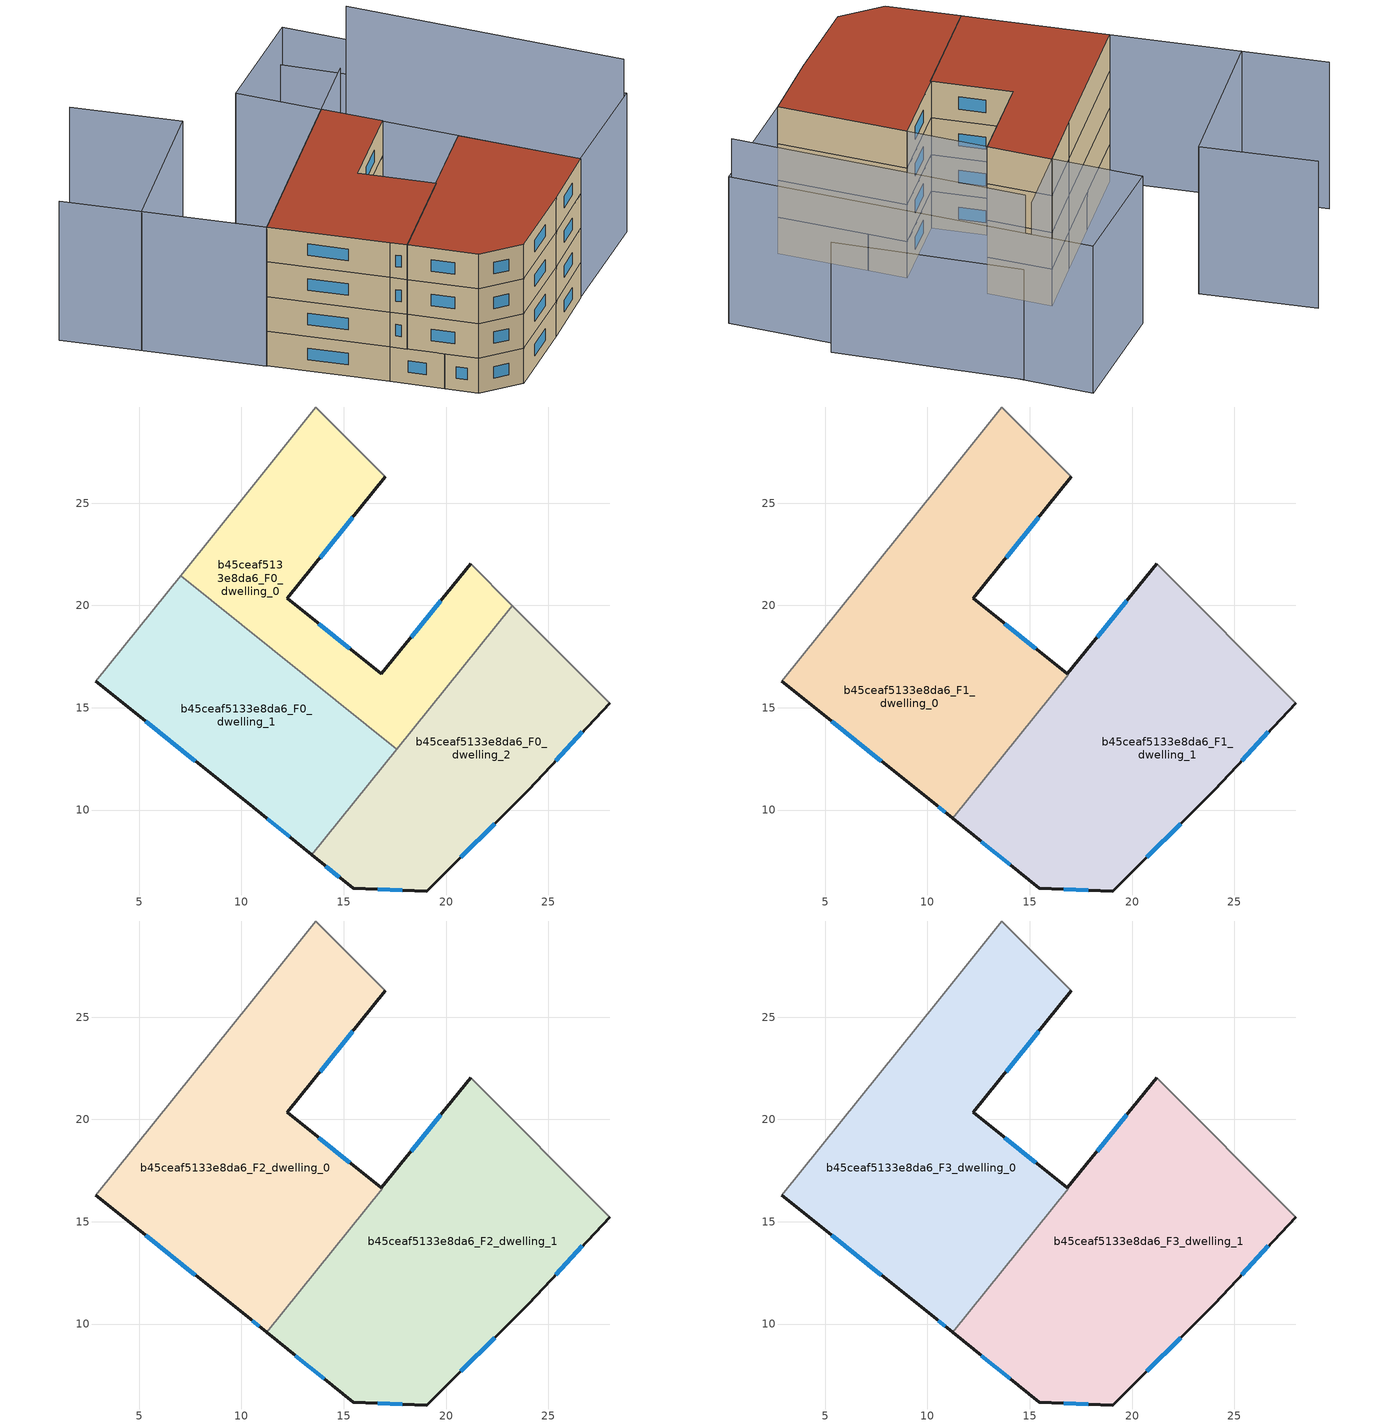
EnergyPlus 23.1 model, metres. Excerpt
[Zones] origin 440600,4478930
b45ceaf5133e8da6_F0_dwelling_0
 floor ground (EU_floor_Construction): 17.03,26.29 12.25,20.35 16.84,16.65 21.21,22.04 23.24,20 17.59,12.97 7.04,21.46 10.51,25.77 13.62,29.7 z0
 wall outside (EU_wall_Construction): 21.21,22.04 16.84,16.65 12.25,20.35 17.03,26.29 z0:3
 wall adiabatic (EU_wall_Construction): 17.03,26.29 13.62,29.7 10.51,25.77 7.04,21.46 / 23.24,20 21.21,22.04 z0:3
 wall to b45ceaf5133e8da6_F0_dwelling_1 (EU_wall_Construction): 7.04,21.46 17.59,12.97 z0:3
 wall to b45ceaf5133e8da6_F0_dwelling_2 (EU_wall_Construction): 17.59,12.97 23.24,20 z0:3
 window (EU_Window_Construction): 13.85,22.34 15.43,24.3 / 15.3,17.89 13.78,19.12 / 19.75,20.24 18.3,18.45 z1:2
b45ceaf5133e8da6_F0_dwelling_1
 floor ground (EU_floor_Construction): 17.59,12.97 13.43,7.81 10.19,10.45 2.89,16.29 7.04,21.46 z0
 wall outside (EU_wall_Construction): 2.89,16.29 10.19,10.45 13.43,7.81 z0:3
 wall adiabatic (EU_wall_Construction): 7.04,21.46 2.89,16.29 z0:3
 wall to b45ceaf5133e8da6_F0_dwelling_2 (EU_wall_Construction): 13.43,7.81 17.59,12.97 z0:3
 window (EU_Window_Construction): 5.33,14.33 7.75,12.4 / 11.27,9.56 12.35,8.69 z1:2
b45ceaf5133e8da6_F0_dwelling_2
 floor ground (EU_floor_Construction): 23.24,20 27.99,15.23 24.04,11 19.07,6.05 15.45,6.17 13.43,7.81 z0
 wall outside (EU_wall_Construction): 13.43,7.81 15.45,6.17 19.07,6.05 24.04,11 27.99,15.23 z0:3
 wall adiabatic (EU_wall_Construction): 27.99,15.23 23.24,20 z0:3
 window (EU_Window_Construction): 16.66,6.13 17.86,6.09 / 14.11,7.26 14.78,6.72 / 25.36,12.42 26.67,13.82 / 20.73,7.7 22.38,9.34 z1:2
b45ceaf5133e8da6_F1_dwelling_0
 floor to b45ceaf5133e8da6_F0_dwelling_0 (EU_floor_Construction): 13.62,29.7 17.03,26.29 12.25,20.35 16.83,16.66 16.88,16.62 15.38,14.75 7.04,21.46 10.5,25.77 z3
 floor to b45ceaf5133e8da6_F0_dwelling_1 (EU_floor_Construction): 15.38,14.75 11.23,9.6 10.19,10.45 2.89,16.29 7.04,21.46 z3
 wall outside (EU_wall_Construction): 2.89,16.29 10.19,10.45 11.23,9.6 / 16.83,16.66 12.25,20.35 17.03,26.29 z3:6
 wall adiabatic (EU_wall_Construction): 17.03,26.29 13.62,29.7 10.51,25.77 2.89,16.29 z3:6
 wall to b45ceaf5133e8da6_F1_dwelling_1 (EU_wall_Construction): 11.23,9.6 16.88,16.62 16.83,16.65 z3:6
 window (EU_Window_Construction): 10.54,10.16 10.88,9.88 / 5.33,14.33 7.75,12.4 / 13.85,22.34 15.43,24.3 / 15.3,17.89 13.78,19.12 z4:5
b45ceaf5133e8da6_F1_dwelling_1
 floor to b45ceaf5133e8da6_F0_dwelling_0 (EU_floor_Construction): 21.21,22.04 23.24,20 17.59,12.97 15.38,14.75 16.88,16.62 16.83,16.65 z3
 floor to b45ceaf5133e8da6_F0_dwelling_1 (EU_floor_Construction): 17.59,12.97 13.43,7.81 11.23,9.6 15.38,14.75 z3
 floor to b45ceaf5133e8da6_F0_dwelling_2 (EU_floor_Construction): 23.24,20 27.99,15.23 24.04,11 19.06,6.05 15.45,6.17 13.43,7.81 z3
 wall outside (EU_wall_Construction): 11.23,9.6 15.45,6.17 19.07,6.05 24.04,11 27.99,15.23 / 21.21,22.04 16.84,16.65 z3:6
 wall adiabatic (EU_wall_Construction): 27.99,15.23 21.21,22.04 z3:6
 window (EU_Window_Construction): 16.66,6.13 17.86,6.09 / 12.64,8.45 14.04,7.32 / 19.75,20.24 18.3,18.45 / 25.36,12.42 26.67,13.82 / 20.73,7.7 22.38,9.34 z4:5
b45ceaf5133e8da6_F2_dwelling_0
 floor to b45ceaf5133e8da6_F1_dwelling_0 (EU_floor_Construction): 13.62,29.7 17.03,26.29 12.25,20.35 16.83,16.65 16.88,16.62 11.23,9.6 10.19,10.45 2.89,16.29 10.5,25.77 z6
 wall outside (EU_wall_Construction): 2.89,16.29 10.19,10.45 11.23,9.6 / 16.83,16.66 12.25,20.35 17.03,26.29 z6:9
 wall adiabatic (EU_wall_Construction): 17.03,26.29 13.62,29.7 10.51,25.77 2.89,16.29 z6:9
 wall to b45ceaf5133e8da6_F2_dwelling_1 (EU_wall_Construction): 11.23,9.6 16.88,16.62 16.83,16.65 z6:9
 window (EU_Window_Construction): 10.54,10.16 10.88,9.88 / 5.33,14.33 7.75,12.4 / 13.85,22.34 15.43,24.3 / 15.3,17.89 13.78,19.12 z7:8
b45ceaf5133e8da6_F2_dwelling_1
 floor to b45ceaf5133e8da6_F1_dwelling_1 (EU_floor_Construction): 21.21,22.04 27.99,15.23 24.04,11 19.06,6.05 15.45,6.17 11.23,9.6 16.88,16.62 16.83,16.65 z6
 wall outside (EU_wall_Construction): 11.23,9.6 15.45,6.17 19.07,6.05 24.04,11 27.99,15.23 / 21.21,22.04 16.84,16.65 z6:9
 wall adiabatic (EU_wall_Construction): 27.99,15.23 21.21,22.04 z6:9
 window (EU_Window_Construction): 16.66,6.13 17.86,6.09 / 12.64,8.45 14.04,7.32 / 19.75,20.24 18.3,18.45 / 25.36,12.42 26.67,13.82 / 20.73,7.7 22.38,9.34 z7:8
b45ceaf5133e8da6_F3_dwelling_0
 floor to b45ceaf5133e8da6_F2_dwelling_0 (EU_floor_Construction): 13.62,29.7 17.03,26.29 12.25,20.35 16.83,16.65 16.88,16.62 11.23,9.6 10.19,10.45 2.89,16.29 10.5,25.77 z9
 wall outside (EU_wall_Construction): 2.89,16.29 10.19,10.45 11.23,9.6 / 16.83,16.66 12.25,20.35 17.03,26.29 z9:12
 wall adiabatic (EU_wall_Construction): 17.03,26.29 13.62,29.7 10.51,25.77 2.89,16.29 z9:12
 wall to b45ceaf5133e8da6_F3_dwelling_1 (EU_wall_Construction): 11.23,9.6 16.88,16.62 16.83,16.65 z9:12
 window (EU_Window_Construction): 10.54,10.16 10.88,9.88 / 5.33,14.33 7.75,12.4 / 13.85,22.34 15.43,24.3 / 15.3,17.89 13.78,19.12 z10:11
 roof outside (EU_roof_Construction): 11.23,9.6 16.88,16.62 16.84,16.65 12.25,20.35 17.03,26.29 13.62,29.7 10.51,25.77 2.89,16.29 10.19,10.45 z12
b45ceaf5133e8da6_F3_dwelling_1
 floor to b45ceaf5133e8da6_F2_dwelling_1 (EU_floor_Construction): 21.21,22.04 27.99,15.23 24.04,11 19.06,6.05 15.45,6.17 11.23,9.6 16.88,16.62 16.83,16.65 z9
 wall outside (EU_wall_Construction): 11.23,9.6 15.45,6.17 19.07,6.05 24.04,11 27.99,15.23 / 21.21,22.04 16.84,16.65 z9:12
 wall adiabatic (EU_wall_Construction): 27.99,15.23 21.21,22.04 z9:12
 window (EU_Window_Construction): 16.66,6.13 17.86,6.09 / 12.64,8.45 14.04,7.32 / 19.75,20.24 18.3,18.45 / 25.36,12.42 26.67,13.82 / 20.73,7.7 22.38,9.34 z10:11
 roof outside (EU_roof_Construction): 24.04,11 27.99,15.23 21.21,22.04 16.84,16.65 16.88,16.62 11.23,9.6 15.45,6.17 19.07,6.05 z12
shading: -3.06,37.85 3.67,32.52 / 3.67,32.52 -4.49,22.23 / 17.37,34.36 2.91,16.27 / 2.91,16.27 -9.41,26.11 / 27.97,15.22 8.89,34.46 / 8.89,34.46 15.95,41.47 / 15.95,41.47 35.04,22.23 / 35.04,22.23 27.97,15.22 z0:12; 34.78,22.18 19.45,37.72 z0:15; 30.19,28.77 15.67,41.14 z0:9
[Building]
EU S2 Campaign: North Axis=0; Terrain=City; Solar Distribution=FullExterior
[Site:Location]
Madrid: Latitude=40.5; Longitude=-3.5; Time Zone=1; Elevation=609
[SizingPeriod:WeatherFileDays]
AnnualSizingPeriod: Begin Month=1; Begin Day of Month=1; End Month=12; End Day of Month=31; Day of Week for Start Day=Monday; Use Weather File Daylight Saving Period=No; Use Weather File Rain and Snow Indicators=No
[MATERIAL]
EU_InternalMass_Material: Roughness=MediumRough; Thickness=0.1; Conductivity=1; Density=1800; Specific Heat=900; Thermal Absorptance=0.9; Solar Absorptance=0.7; Visible Absorptance=0.7
[MATERIAL:NOMASS] Roughness=MediumRough; Thermal Absorptance=0.9; Solar Absorptance=0.7; Visible Absorptance=0.7
Name | Thermal Resistance
EU_wall_NoMass | 0.459673
EU_roof_NoMass | 0.495815
EU_floor_NoMass | 0.788942
[WINDOWMATERIAL:SIMPLEGLAZINGSYSTEM]
EU_Window_SimpleGlazing: UFactor=4.26103; Solar Heat Gain Coefficient=0.85; Visible Transmittance=0.85
[CONSTRUCTION]
EU_wall_Construction: EU_wall_NoMass
EU_roof_Construction: EU_roof_NoMass
EU_floor_Construction: EU_floor_NoMass
EU_InternalMass_Construction: EU_InternalMass_Material
EU_Window_Construction: EU_Window_SimpleGlazing
[ZONE] Type=1; Multiplier=1; Ceiling Height=autocalculate; Floor Area=autocalculate; Part of Total Floor Area=Yes
Name | Volume
b45ceaf5133e8da6_F0_dwelling_0 | 268.74
b45ceaf5133e8da6_F1_dwelling_0 | 402.12
b45ceaf5133e8da6_F2_dwelling_0; b45ceaf5133e8da6_F3_dwelling_0 | 402.099
b45ceaf5133e8da6_F0_dwelling_1 | 268.744
b45ceaf5133e8da6_F1_dwelling_1 | 404.042
b45ceaf5133e8da6_F2_dwelling_1; b45ceaf5133e8da6_F3_dwelling_1 | 404.045
b45ceaf5133e8da6_F0_dwelling_2 | 268.739
[INTERNALMASS] Construction=EU_InternalMass_Construction
Name | Zone or ZoneList | Surface Area
b45ceaf5133e8da6_F0_dwelling_0_EU_InternalMass | b45ceaf5133e8da6_F0_dwelling_0 | 89.58
b45ceaf5133e8da6_F0_dwelling_1_EU_InternalMass | b45ceaf5133e8da6_F0_dwelling_1 | 89.5835
b45ceaf5133e8da6_F0_dwelling_2_EU_InternalMass | b45ceaf5133e8da6_F0_dwelling_2 | 89.5795
b45ceaf5133e8da6_F1_dwelling_0_EU_InternalMass | b45ceaf5133e8da6_F1_dwelling_0 | 134.057
b45ceaf5133e8da6_F1_dwelling_1_EU_InternalMass | b45ceaf5133e8da6_F1_dwelling_1 | 134.681
b45ceaf5133e8da6_F2_dwelling_0_EU_InternalMass | b45ceaf5133e8da6_F2_dwelling_0 | 134.057
b45ceaf5133e8da6_F2_dwelling_1_EU_InternalMass | b45ceaf5133e8da6_F2_dwelling_1 | 134.681
b45ceaf5133e8da6_F3_dwelling_0_EU_InternalMass | b45ceaf5133e8da6_F3_dwelling_0 | 134.057
b45ceaf5133e8da6_F3_dwelling_1_EU_InternalMass | b45ceaf5133e8da6_F3_dwelling_1 | 134.681
[OTHEREQUIPMENT] Fuel Type=Electricity; Design Level Calculation Method=Watts/Area; Power per Zone Floor Area=1; Fraction Latent=0; Fraction Radiant=0; Fraction Lost=0; Carbon Dioxide Generation Rate=0; EndUse Subcategory=EU_Step8_InternalGains
Name | Zone or ZoneList or Space or SpaceList | Schedule
EU_Step8_InternalGain_b45ceaf5133e8da6_F0_dwelling_0_f000 | b45ceaf5133e8da6_F0_dwelling_0 | EU_Step8_GainSchedule_b45ceaf5133e8da6_F0_dwelling_0_f000
EU_Step8_InternalGain_b45ceaf5133e8da6_F0_dwelling_1_f000 | b45ceaf5133e8da6_F0_dwelling_1 | EU_Step8_GainSchedule_b45ceaf5133e8da6_F0_dwelling_1_f000
EU_Step8_InternalGain_b45ceaf5133e8da6_F0_dwelling_2_f000 | b45ceaf5133e8da6_F0_dwelling_2 | EU_Step8_GainSchedule_b45ceaf5133e8da6_F0_dwelling_2_f000
EU_Step8_InternalGain_b45ceaf5133e8da6_F1_dwelling_0_f000 | b45ceaf5133e8da6_F1_dwelling_0 | EU_Step8_GainSchedule_b45ceaf5133e8da6_F1_dwelling_0_f000
EU_Step8_InternalGain_b45ceaf5133e8da6_F1_dwelling_1_f000 | b45ceaf5133e8da6_F1_dwelling_1 | EU_Step8_GainSchedule_b45ceaf5133e8da6_F1_dwelling_1_f000
EU_Step8_InternalGain_b45ceaf5133e8da6_F2_dwelling_0_f000 | b45ceaf5133e8da6_F2_dwelling_0 | EU_Step8_GainSchedule_b45ceaf5133e8da6_F2_dwelling_0_f000
EU_Step8_InternalGain_b45ceaf5133e8da6_F2_dwelling_1_f000 | b45ceaf5133e8da6_F2_dwelling_1 | EU_Step8_GainSchedule_b45ceaf5133e8da6_F2_dwelling_1_f000
EU_Step8_InternalGain_b45ceaf5133e8da6_F3_dwelling_0_f000 | b45ceaf5133e8da6_F3_dwelling_0 | EU_Step8_GainSchedule_b45ceaf5133e8da6_F3_dwelling_0_f000
EU_Step8_InternalGain_b45ceaf5133e8da6_F3_dwelling_1_f000 | b45ceaf5133e8da6_F3_dwelling_1 | EU_Step8_GainSchedule_b45ceaf5133e8da6_F3_dwelling_1_f000
[ZONEVENTILATION:DESIGNFLOWRATE] Schedule=EU_AlwaysOn; Design Flow Rate Calculation Method=AirChanges/Hour; Air Changes per Hour=0.719161; Ventilation Type=Natural; Fan Pressure Rise=0; Fan Total Efficiency=1; Constant Term Coefficient=1; Temperature Term Coefficient=0; Velocity Term Coefficient=0; Velocity Squared Term Coefficient=0; Minimum Indoor Temperature=-100; Maximum Indoor Temperature=100; Delta Temperature=-100; Minimum Outdoor Temperature=-100; Maximum Outdoor Temperature=100; Maximum Wind Speed=40
Name | Zone or ZoneList or Space or SpaceList
EU_ConstantAir_b45ceaf5133e8da6_F0_dwelling_0 | b45ceaf5133e8da6_F0_dwelling_0
EU_ConstantAir_b45ceaf5133e8da6_F0_dwelling_1 | b45ceaf5133e8da6_F0_dwelling_1
EU_ConstantAir_b45ceaf5133e8da6_F0_dwelling_2 | b45ceaf5133e8da6_F0_dwelling_2
EU_ConstantAir_b45ceaf5133e8da6_F1_dwelling_0 | b45ceaf5133e8da6_F1_dwelling_0
EU_ConstantAir_b45ceaf5133e8da6_F1_dwelling_1 | b45ceaf5133e8da6_F1_dwelling_1
EU_ConstantAir_b45ceaf5133e8da6_F2_dwelling_0 | b45ceaf5133e8da6_F2_dwelling_0
EU_ConstantAir_b45ceaf5133e8da6_F2_dwelling_1 | b45ceaf5133e8da6_F2_dwelling_1
EU_ConstantAir_b45ceaf5133e8da6_F3_dwelling_0 | b45ceaf5133e8da6_F3_dwelling_0
EU_ConstantAir_b45ceaf5133e8da6_F3_dwelling_1 | b45ceaf5133e8da6_F3_dwelling_1
[HVACTEMPLATE:THERMOSTAT] Constant Heating Setpoint=20; Constant Cooling Setpoint=50
EU_HeatOnly_b45ceaf5133e8da6_F0_dwelling_0; EU_HeatOnly_b45ceaf5133e8da6_F0_dwelling_1; EU_HeatOnly_b45ceaf5133e8da6_F0_dwelling_2; EU_HeatOnly_b45ceaf5133e8da6_F1_dwelling_0; EU_HeatOnly_b45ceaf5133e8da6_F1_dwelling_1; EU_HeatOnly_b45ceaf5133e8da6_F2_dwelling_0; EU_HeatOnly_b45ceaf5133e8da6_F2_dwelling_1; EU_HeatOnly_b45ceaf5133e8da6_F3_dwelling_0; EU_HeatOnly_b45ceaf5133e8da6_F3_dwelling_1
[HVACTEMPLATE:ZONE:IDEALLOADSAIRSYSTEM] System Availability Schedule=EU_AlwaysOn; Maximum Heating Supply Air Temperature=50; Minimum Cooling Supply Air Temperature=13; Maximum Heating Supply Air Humidity Ratio=0.0156; Minimum Cooling Supply Air Humidity Ratio=0.0077; Heating Limit=NoLimit; Cooling Limit=NoLimit; Heating Availability Schedule=EU_AlwaysOn; Cooling Availability Schedule=EU_CoolingOff; Dehumidification Control Type=ConstantSensibleHeatRatio; Cooling Sensible Heat Ratio=0.7; Dehumidification Setpoint=60; Humidification Control Type=None; Humidification Setpoint=30; Outdoor Air Method=None; Outdoor Air Flow Rate per Person=0.00944; Outdoor Air Flow Rate per Zone Floor Area=0; Outdoor Air Flow Rate per Zone=0; Demand Controlled Ventilation Type=None; Outdoor Air Economizer Type=NoEconomizer; Heat Recovery Type=None; Sensible Heat Recovery Effectiveness=0.7; Latent Heat Recovery Effectiveness=0.65
Name | Template Thermostat
b45ceaf5133e8da6_F0_dwelling_0 | EU_HeatOnly_b45ceaf5133e8da6_F0_dwelling_0
b45ceaf5133e8da6_F0_dwelling_1 | EU_HeatOnly_b45ceaf5133e8da6_F0_dwelling_1
b45ceaf5133e8da6_F0_dwelling_2 | EU_HeatOnly_b45ceaf5133e8da6_F0_dwelling_2
b45ceaf5133e8da6_F1_dwelling_0 | EU_HeatOnly_b45ceaf5133e8da6_F1_dwelling_0
b45ceaf5133e8da6_F1_dwelling_1 | EU_HeatOnly_b45ceaf5133e8da6_F1_dwelling_1
b45ceaf5133e8da6_F2_dwelling_0 | EU_HeatOnly_b45ceaf5133e8da6_F2_dwelling_0
b45ceaf5133e8da6_F2_dwelling_1 | EU_HeatOnly_b45ceaf5133e8da6_F2_dwelling_1
b45ceaf5133e8da6_F3_dwelling_0 | EU_HeatOnly_b45ceaf5133e8da6_F3_dwelling_0
b45ceaf5133e8da6_F3_dwelling_1 | EU_HeatOnly_b45ceaf5133e8da6_F3_dwelling_1
[SIZING:ZONE] Zone Cooling Design Supply Air Temperature Input Method=SupplyAirTemperature; Zone Cooling Design Supply Air Temperature=13; Zone Heating Design Supply Air Temperature Input Method=SupplyAirTemperature; Zone Heating Design Supply Air Temperature=50; Zone Cooling Design Supply Air Humidity Ratio=0.008; Zone Heating Design Supply Air Humidity Ratio=0.008; Cooling Design Air Flow Method=DesignDay; Cooling Design Air Flow Rate=0; Cooling Minimum Air Flow per Zone Floor Area=0.000762; Cooling Minimum Air Flow=0; Cooling Minimum Air Flow Fraction=0.2; Heating Design Air Flow Method=DesignDay; Heating Design Air Flow Rate=0; Heating Maximum Air Flow per Zone Floor Area=0.002032; Heating Maximum Air Flow=0.141576; Heating Maximum Air Flow Fraction=0.3; Account for Dedicated Outdoor Air System=No; Dedicated Outdoor Air System Control Strategy=NeutralSupplyAir; Dedicated Outdoor Air Low Setpoint Temperature for Design=autosize; Dedicated Outdoor Air High Setpoint Temperature for Design=autosize; Zone Load Sizing Method=Sensible Load Only No Latent Load; Zone Latent Cooling Design Supply Air Humidity Ratio Input Method=HumidityRatioDifference; Zone Cooling Design Supply Air Humidity Ratio Difference=0.005; Zone Latent Heating Design Supply Air Humidity Ratio Input Method=HumidityRatioDifference; Zone Humidification Design Supply Air Humidity Ratio Difference=0.005
b45ceaf5133e8da6_F0_dwelling_0; b45ceaf5133e8da6_F0_dwelling_1; b45ceaf5133e8da6_F0_dwelling_2; b45ceaf5133e8da6_F1_dwelling_0; b45ceaf5133e8da6_F1_dwelling_1; b45ceaf5133e8da6_F2_dwelling_0; b45ceaf5133e8da6_F2_dwelling_1; b45ceaf5133e8da6_F3_dwelling_0; b45ceaf5133e8da6_F3_dwelling_1
[SCHEDULE:CONSTANT]
Name | Hourly Value
EU_AlwaysOn | 1
EU_CoolingOff | 0
[SCHEDULE:FILE] Column Number=1; Rows to Skip at Top=0; Number of Hours of Data=8760; Column Separator=Comma; Interpolate to Timestep=No; Minutes per Item=60; Adjust Schedule for Daylight Savings=Yes
Name | File
EU_Step8_GainSchedule_b45ceaf5133e8da6_F0_dwelling_0_f000 | ../../schedules/b45ceaf5133e8da6/b45ceaf5133e8da6_F0_dwelling_0_f000_gain.csv
EU_Step8_GainSchedule_b45ceaf5133e8da6_F0_dwelling_1_f000 | ../../schedules/b45ceaf5133e8da6/b45ceaf5133e8da6_F0_dwelling_1_f000_gain.csv
EU_Step8_GainSchedule_b45ceaf5133e8da6_F0_dwelling_2_f000 | ../../schedules/b45ceaf5133e8da6/b45ceaf5133e8da6_F0_dwelling_2_f000_gain.csv
EU_Step8_GainSchedule_b45ceaf5133e8da6_F1_dwelling_0_f000 | ../../schedules/b45ceaf5133e8da6/b45ceaf5133e8da6_F1_dwelling_0_f000_gain.csv
EU_Step8_GainSchedule_b45ceaf5133e8da6_F1_dwelling_1_f000 | ../../schedules/b45ceaf5133e8da6/b45ceaf5133e8da6_F1_dwelling_1_f000_gain.csv
EU_Step8_GainSchedule_b45ceaf5133e8da6_F2_dwelling_0_f000 | ../../schedules/b45ceaf5133e8da6/b45ceaf5133e8da6_F2_dwelling_0_f000_gain.csv
EU_Step8_GainSchedule_b45ceaf5133e8da6_F2_dwelling_1_f000 | ../../schedules/b45ceaf5133e8da6/b45ceaf5133e8da6_F2_dwelling_1_f000_gain.csv
EU_Step8_GainSchedule_b45ceaf5133e8da6_F3_dwelling_0_f000 | ../../schedules/b45ceaf5133e8da6/b45ceaf5133e8da6_F3_dwelling_0_f000_gain.csv
EU_Step8_GainSchedule_b45ceaf5133e8da6_F3_dwelling_1_f000 | ../../schedules/b45ceaf5133e8da6/b45ceaf5133e8da6_F3_dwelling_1_f000_gain.csv
